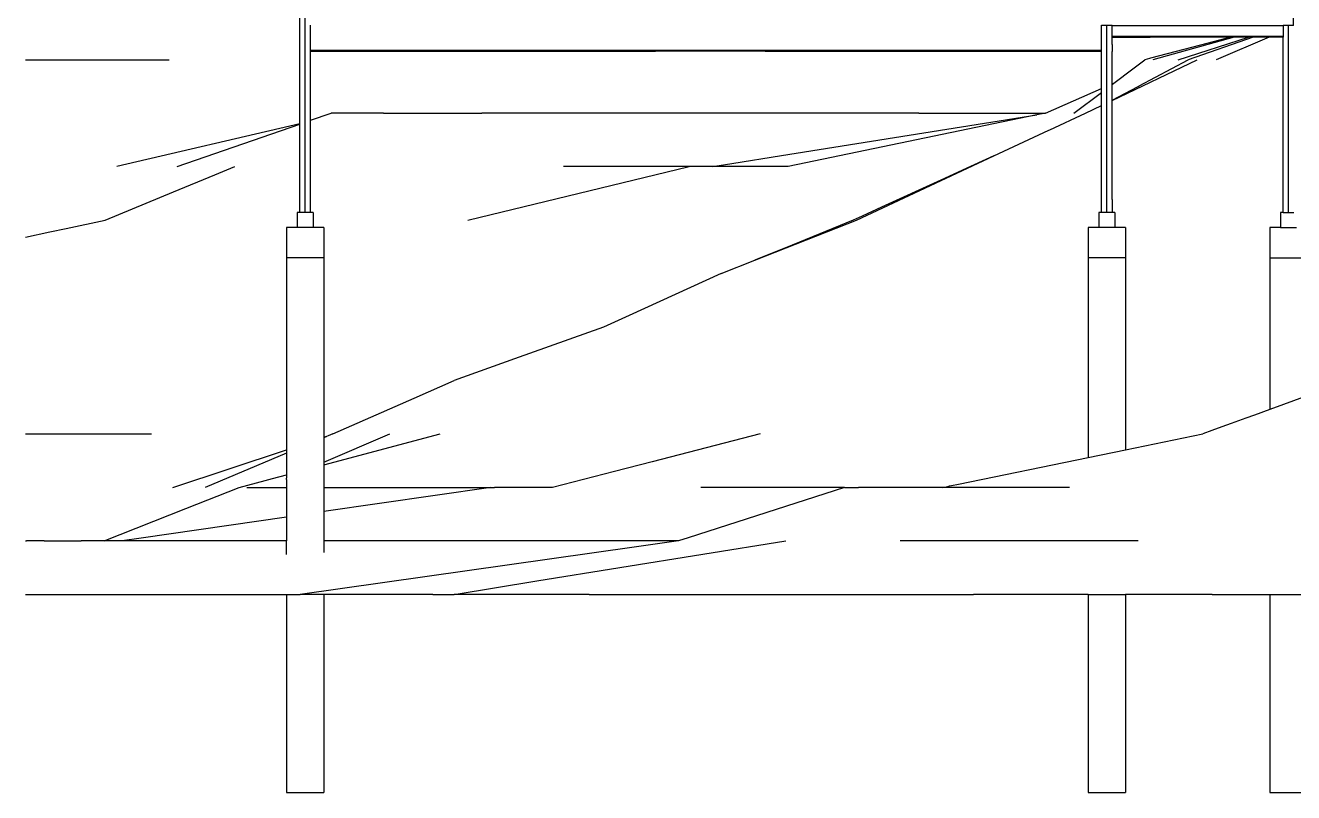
# Model space of a CAD drawing. Extents: x -47 to 47, y -13.1 to 12.1.
# Drawn here: x -46.96 to -23.22, y -13.13 to 1.22 of the extents above; entities that cross this region are included whole.
import ezdxf

# ---------------------------------------------------------------- set-up
doc = ezdxf.new("R2010")
doc.units = 0
doc.layers.get('0').update_dxf_attribs({"linetype": 'CONTINUOUS'})
doc.layers.add('SECTIONCUTEDGES', color=7, linetype='CONTINUOUS')

msp = doc.modelspace()

# ---------------------------------------------------------------- linework, layer by layer
for p, q in [((-41.719, -2.274), (-41.719, 11.288)), ((-41.819, 1.118), (-41.819, 1.583)), ((-41.619, 0.761), (-41.619, 1.229)), ((-26.819, 1.221), (-26.819, 1.229)), ((-26.719, 1.221), (-26.819, 1.221)), ((-26.819, 0.761), (-26.819, 1.221)), ((-26.719, -2.274), (-26.719, 1.221)), ((-26.619, 1.221), (-26.719, 1.221)), ((-26.619, 1.221), (-23.419, 1.221)), ((-26.619, 1.015), (-26.619, 1.221)), ((-23.419, 1.221), (-23.419, 1.015)), ((-23.319, 1.221), (-23.419, 1.221)), ((-23.319, -2.274), (-23.319, 1.221)), ((-23.225, 1.221), (-23.319, 1.221)), ((-23.225, 1.221), (-23.225, 1.371)), ((-41.819, 0.583), (-41.819, 1.118)), ((-23.419, 1.015), (-26.619, 1.015)), ((-26.619, 1.005), (-26.619, 1.015)), ((-26.619, 0.968), (-26.619, 1.005)), ((-26.619, 1.005), (-25.904, 1.005)), ((-26.619, 0.87), (-26.619, 0.968)), ((-24.388, 1.005), (-25.904, 1.005)), ((-24.335, 1.005), (-25.854, 0.583)), ((-25.384, 0.583), (-24.068, 1.005)), ((-23.979, 1.005), (-25.194, 0.583)), ((-24.396, 1.003), (-24.963, 0.855)), ((-23.678, 1.005), (-24.674, 0.583)), ((-24.388, 1.005), (-24.396, 1.003)), ((-24.335, 1.005), (-24.388, 1.005)), ((-24.068, 1.005), (-24.335, 1.005)), ((-23.979, 1.005), (-24.068, 1.005)), ((-23.881, 1.005), (-23.979, 1.005)), ((-23.876, 1.005), (-23.881, 1.005)), ((-23.678, 1.005), (-23.876, 1.005)), ((-23.493, 1.005), (-23.678, 1.005)), ((-23.419, 1.005), (-23.493, 1.005)), ((-23.419, 1.015), (-23.419, 1.005)), ((-23.419, 0.993), (-23.419, 1.005)), ((-23.419, 0.649), (-23.419, 0.993)), ((-41.619, 0.745), (-41.619, 0.761)), ((-41.619, 0.761), (-26.819, 0.761)), ((-41.619, 0.745), (-41.259, 0.745)), ((-41.619, 0.627), (-41.619, 0.745)), ((-41.259, 0.745), (-39.189, 0.745)), ((-39.189, 0.745), (-36.598, 0.745)), ((-36.598, 0.745), (-36.194, 0.745)), ((-36.194, 0.745), (-35.163, 0.745)), ((-33.11, 0.745), (-35.163, 0.745)), ((-33.11, 0.745), (-32.717, 0.745)), ((-32.717, 0.745), (-32.514, 0.745)), ((-32.514, 0.745), (-31.257, 0.745)), ((-31.257, 0.745), (-30.956, 0.745)), ((-30.956, 0.745), (-28.718, 0.745)), ((-28.718, 0.745), (-26.819, 0.745)), ((-26.819, 0.745), (-26.819, 0.761)), ((-26.819, 0.723), (-26.819, 0.745)), ((-26.819, 0.583), (-26.819, 0.723)), ((-26.619, 0.87), (-26.619, 0.738)), ((-26.619, 0.583), (-26.619, 0.738)), ((-24.963, 0.855), (-25.9, 0.61)), ((-46.956, 0.583), (-46.804, 0.583)), ((-46.804, 0.583), (-44.264, 0.583)), ((-41.819, 0.578), (-41.819, 0.583)), ((-41.819, 0.578), (-41.819, 0.578)), ((-41.819, 0.422), (-41.819, 0.578)), ((-41.619, 0.583), (-41.619, 0.627)), ((-41.619, 0.435), (-41.619, 0.583)), ((-26.819, 0.541), (-26.819, 0.583)), ((-26.819, 0.377), (-26.819, 0.541)), ((-26.619, -0.18), (-25.024, 0.583)), ((-26.619, 0.555), (-26.619, 0.583)), ((-26.619, 0.389), (-26.619, 0.555)), ((-26.233, 0.411), (-26.004, 0.583)), ((-26.11, 0.096), (-25.194, 0.583)), ((-25.921, 0.605), (-26.004, 0.583)), ((-25.9, 0.61), (-25.921, 0.605)), ((-23.419, 0.625), (-23.419, 0.649)), ((-23.419, 0.583), (-23.419, 0.625)), ((-23.419, 0.266), (-23.419, 0.583)), ((-41.819, 0.383), (-41.819, 0.422)), ((-41.819, 0.312), (-41.819, 0.383)), ((-41.819, 0.277), (-41.819, 0.312)), ((-41.819, 0.161), (-41.819, 0.277)), ((-41.619, 0.398), (-41.619, 0.435)), ((-41.619, 0.326), (-41.619, 0.398)), ((-41.619, 0.293), (-41.619, 0.326)), ((-41.619, 0.175), (-41.619, 0.293)), ((-26.819, 0.044), (-26.819, 0.377)), ((-26.619, 0.132), (-26.619, 0.389)), ((-26.585, 0.147), (-26.233, 0.411)), ((-23.419, 0.12), (-23.419, 0.266)), ((-41.819, 0.095), (-41.819, 0.161)), ((-41.819, 0.042), (-41.819, 0.095)), ((-41.819, -0.024), (-41.819, 0.042)), ((-41.619, 0.111), (-41.619, 0.175)), ((-41.619, 0.056), (-41.619, 0.111)), ((-41.619, -0.008), (-41.619, 0.056)), ((-27.864, -0.417), (-26.819, 0.044)), ((-26.819, -0.029), (-26.819, 0.044)), ((-26.619, 0.132), (-26.585, 0.147)), ((-26.619, 0.121), (-26.585, 0.147)), ((-26.619, 0.121), (-26.619, 0.132)), ((-26.619, 0.066), (-26.619, 0.121)), ((-26.619, -0.175), (-26.134, 0.083)), ((-26.619, 0.063), (-26.619, 0.066)), ((-26.619, -0.159), (-26.619, 0.063)), ((-26.134, 0.083), (-26.11, 0.096)), ((-23.419, -0.113), (-23.419, 0.12)), ((-41.819, -0.092), (-41.819, -0.024)), ((-41.819, -0.152), (-41.819, -0.092)), ((-41.819, -0.274), (-41.819, -0.152)), ((-41.619, -0.079), (-41.619, -0.008)), ((-41.619, -0.138), (-41.619, -0.079)), ((-41.619, -0.257), (-41.619, -0.138)), ((-27.334, -0.417), (-26.819, -0.029)), ((-26.819, -0.069), (-26.819, -0.029)), ((-26.819, -0.073), (-26.819, -0.069)), ((-26.819, -0.276), (-26.819, -0.073)), ((-26.619, -0.175), (-26.619, -0.159)), ((-26.619, -0.18), (-26.619, -0.175)), ((-26.619, -0.27), (-26.619, -0.18)), ((-23.419, -0.417), (-23.419, -0.113)), ((-41.819, -0.417), (-41.819, -0.274)), ((-41.819, -0.433), (-41.819, -0.417)), ((-41.819, -0.619), (-41.819, -0.433)), ((-41.619, -0.403), (-41.619, -0.257)), ((-41.619, -0.406), (-41.619, -0.403)), ((-41.619, -0.417), (-41.619, -0.406)), ((-41.619, -0.551), (-41.234, -0.417)), ((-41.619, -0.551), (-41.619, -0.417)), ((-40.684, -0.417), (-41.234, -0.417)), ((-40.254, -0.417), (-40.684, -0.417)), ((-40.254, -0.417), (-38.414, -0.417)), ((-34.794, -0.417), (-38.414, -0.417)), ((-30.234, -0.417), (-34.794, -0.417)), ((-32.805, -1.211), (-28.028, -0.451)), ((-28.028, -0.451), (-32.684, -1.417)), ((-30.234, -0.417), (-27.864, -0.417)), ((-27.864, -0.417), (-28.028, -0.451)), ((-27.782, -0.728), (-27.114, -0.417)), ((-27.114, -0.417), (-26.819, -0.276)), ((-26.819, -0.377), (-26.819, -0.276)), ((-26.819, -0.383), (-26.819, -0.377)), ((-26.819, -0.417), (-26.819, -0.383)), ((-26.819, -0.456), (-26.819, -0.417)), ((-26.819, -0.466), (-26.819, -0.456)), ((-26.819, -0.575), (-26.819, -0.466)), ((-26.619, -0.293), (-26.619, -0.27)), ((-26.619, -0.361), (-26.619, -0.293)), ((-26.619, -0.368), (-26.619, -0.361)), ((-26.619, -0.417), (-26.619, -0.368)), ((-26.619, -0.471), (-26.619, -0.417)), ((-26.619, -0.492), (-26.619, -0.471)), ((-23.419, -0.566), (-23.419, -0.417)), ((-41.819, -0.619), (-45.244, -1.417)), ((-44.114, -1.417), (-41.819, -0.62)), ((-41.819, -0.62), (-41.819, -0.619)), ((-41.819, -0.678), (-41.819, -0.62)), ((-41.819, -0.726), (-41.819, -0.678)), ((-41.619, -0.589), (-41.619, -0.551)), ((-41.619, -0.62), (-41.619, -0.589)), ((-41.619, -0.892), (-41.619, -0.62)), ((-26.819, -0.636), (-26.819, -0.575)), ((-26.819, -0.786), (-26.819, -0.636)), ((-26.619, -0.67), (-26.619, -0.492)), ((-26.619, -0.865), (-26.619, -0.67)), ((-23.419, -0.677), (-23.419, -0.566)), ((-23.419, -1.135), (-23.419, -0.677)), ((-41.819, -0.962), (-41.819, -0.726)), ((-41.619, -0.908), (-41.619, -0.892)), ((-41.619, -1.111), (-41.619, -0.908)), ((-28.83, -1.217), (-27.803, -0.738)), ((-27.803, -0.738), (-27.782, -0.728)), ((-26.819, -1.071), (-26.819, -0.786)), ((-26.619, -1.121), (-26.619, -0.865)), ((-41.819, -0.98), (-41.819, -0.962)), ((-41.819, -1.154), (-41.819, -0.98)), ((-41.819, -1.417), (-41.819, -1.154)), ((-41.619, -1.417), (-41.619, -1.111)), ((-26.819, -1.232), (-26.819, -1.071)), ((-26.619, -1.417), (-26.619, -1.121)), ((-23.419, -1.417), (-23.419, -1.135)), ((-43.411, -1.572), (-43.034, -1.417)), ((-41.819, -1.567), (-41.819, -1.417)), ((-41.619, -1.521), (-41.619, -1.417)), ((-38.674, -2.417), (-34.534, -1.417)), ((-34.534, -1.417), (-36.884, -1.417)), ((-34.354, -1.417), (-34.534, -1.417)), ((-34.104, -1.417), (-34.354, -1.417)), ((-34.104, -1.417), (-33.972, -1.396)), ((-32.684, -1.417), (-34.104, -1.417)), ((-33.972, -1.396), (-33.737, -1.359)), ((-33.737, -1.359), (-32.805, -1.211)), ((-31.404, -2.417), (-28.83, -1.217)), ((-29.269, -1.417), (-29.825, -1.67)), ((-28.83, -1.217), (-29.269, -1.417)), ((-26.819, -1.417), (-26.819, -1.232)), ((-26.819, -1.766), (-26.819, -1.417)), ((-26.619, -1.656), (-26.619, -1.417)), ((-23.419, -1.564), (-23.419, -1.417)), ((-44.184, -1.89), (-43.411, -1.572)), ((-41.819, -1.717), (-41.819, -1.567)), ((-41.619, -1.624), (-41.619, -1.521)), ((-41.619, -2.274), (-41.619, -1.624)), ((-26.619, -1.739), (-26.619, -1.656)), ((-23.419, -1.606), (-23.419, -1.564)), ((-23.419, -2.243), (-23.419, -1.606)), ((-45.464, -2.417), (-44.184, -1.89)), ((-41.819, -2.274), (-41.819, -1.717)), ((-29.825, -1.67), (-30.937, -2.177)), ((-26.819, -1.887), (-26.819, -1.766)), ((-26.819, -2.116), (-26.819, -1.887)), ((-26.619, -2.032), (-26.619, -1.739)), ((-26.819, -2.274), (-26.819, -2.116)), ((-26.619, -2.032), (-26.619, -2.274)), ((-41.819, -2.274), (-41.869, -2.274)), ((-41.869, -2.274), (-41.869, -2.417)), ((-41.719, -2.274), (-41.819, -2.274)), ((-41.619, -2.274), (-41.719, -2.274)), ((-41.569, -2.274), (-41.619, -2.274)), ((-41.569, -2.274), (-41.569, -2.417)), ((-31.298, -2.341), (-31.464, -2.417)), ((-30.937, -2.177), (-31.298, -2.341)), ((-26.819, -2.274), (-26.869, -2.274)), ((-26.869, -2.274), (-26.869, -2.417)), ((-26.719, -2.274), (-26.819, -2.274)), ((-26.619, -2.274), (-26.719, -2.274)), ((-26.569, -2.274), (-26.619, -2.274)), ((-26.569, -2.274), (-26.569, -2.285)), ((-26.569, -2.285), (-26.569, -2.331)), ((-26.569, -2.331), (-26.569, -2.417)), ((-23.436, -2.274), (-23.469, -2.274)), ((-23.469, -2.274), (-23.469, -2.334)), ((-23.469, -2.334), (-23.469, -2.399)), ((-23.419, -2.274), (-23.436, -2.274)), ((-23.419, -2.274), (-23.419, -2.243)), ((-23.419, -2.274), (-23.319, -2.274)), ((-23.319, -2.274), (-23.219, -2.274)), ((-46.498, -2.637), (-46.19, -2.572)), ((-46.19, -2.572), (-45.464, -2.417)), ((-41.869, -2.555), (-42.069, -2.555)), ((-42.069, -2.555), (-42.069, -3.125)), ((-41.869, -2.417), (-41.869, -2.555)), ((-41.569, -2.555), (-41.869, -2.555)), ((-41.569, -2.417), (-41.569, -2.555)), ((-41.369, -2.555), (-41.569, -2.555)), ((-41.369, -2.555), (-41.369, -2.651)), ((-33.302, -3.167), (-31.404, -2.417)), ((-31.464, -2.417), (-32.608, -2.884)), ((-27.069, -2.555), (-27.069, -2.561)), ((-27.058, -2.555), (-27.069, -2.555)), ((-27.069, -2.561), (-27.069, -2.652)), ((-26.951, -2.555), (-27.058, -2.555)), ((-26.869, -2.555), (-26.951, -2.555)), ((-26.869, -2.417), (-26.869, -2.46)), ((-26.869, -2.46), (-26.869, -2.487)), ((-26.869, -2.487), (-26.869, -2.555)), ((-26.569, -2.555), (-26.869, -2.555)), ((-26.569, -2.417), (-26.569, -2.555)), ((-26.369, -2.555), (-26.569, -2.555)), ((-26.369, -2.555), (-26.369, -2.579)), ((-26.369, -2.579), (-26.369, -2.711)), ((-23.585, -2.555), (-23.669, -2.555)), ((-23.669, -2.555), (-23.669, -2.717)), ((-23.469, -2.555), (-23.585, -2.555)), ((-23.469, -2.399), (-23.469, -2.417)), ((-23.469, -2.417), (-23.469, -2.461)), ((-23.469, -2.461), (-23.469, -2.555)), ((-23.469, -2.555), (-23.169, -2.555)), ((-46.956, -2.735), (-46.498, -2.637)), ((-41.369, -2.651), (-41.369, -3.125)), ((-27.069, -2.652), (-27.069, -2.94)), ((-26.369, -2.711), (-26.369, -2.985)), ((-23.669, -2.717), (-23.669, -3.125)), ((-32.608, -2.884), (-33.302, -3.167)), ((-27.069, -2.94), (-27.069, -3.125)), ((-26.369, -2.985), (-26.369, -3.125)), ((-41.369, -3.125), (-42.069, -3.125)), ((-42.069, -3.125), (-42.069, -3.351)), ((-41.369, -3.125), (-41.369, -3.417)), ((-33.934, -3.417), (-33.302, -3.167)), ((-26.369, -3.125), (-27.069, -3.125)), ((-27.069, -3.125), (-27.069, -3.365)), ((-26.369, -3.125), (-26.369, -3.417)), ((-23.669, -3.125), (-22.969, -3.125)), ((-23.669, -3.125), (-23.669, -3.996)), ((-42.069, -3.351), (-42.069, -3.417)), ((-42.069, -3.417), (-42.069, -4.013)), ((-41.369, -3.417), (-41.369, -3.785)), ((-33.934, -3.417), (-35.654, -4.199)), ((-27.069, -3.365), (-27.069, -3.385)), ((-27.069, -3.385), (-27.069, -3.417)), ((-27.069, -3.417), (-27.069, -3.513)), ((-27.069, -3.513), (-27.069, -4.57)), ((-26.369, -3.417), (-26.369, -4.262)), ((-41.369, -3.785), (-41.369, -5.176)), ((-42.069, -4.013), (-42.069, -5.113)), ((-23.669, -3.996), (-23.669, -5.408)), ((-35.654, -4.199), (-36.134, -4.417)), ((-26.369, -4.262), (-26.369, -4.417)), ((-36.134, -4.417), (-37.8, -5.012)), ((-26.369, -4.417), (-26.369, -5.038)), ((-27.069, -4.57), (-27.069, -4.975)), ((-27.069, -4.975), (-27.069, -5.276)), ((-42.069, -5.113), (-42.069, -5.417)), ((-41.369, -5.176), (-41.369, -5.35)), ((-37.8, -5.012), (-38.934, -5.417)), ((-26.369, -5.038), (-26.369, -5.799)), ((-42.069, -5.417), (-42.069, -5.594)), ((-41.369, -5.35), (-41.369, -5.417)), ((-41.369, -5.417), (-41.369, -6.139)), ((-39.681, -5.746), (-38.934, -5.417)), ((-27.069, -5.276), (-27.069, -5.56)), ((-23.669, -5.408), (-23.669, -5.413)), ((-23.669, -5.413), (-23.669, -5.772)), ((-42.069, -5.594), (-42.069, -5.641)), ((-42.069, -5.641), (-42.069, -6.242)), ((-27.069, -5.56), (-27.069, -6.417)), ((-41.204, -6.417), (-39.681, -5.746)), ((-26.369, -5.799), (-26.369, -6.417)), ((-22.969, -5.703), (-23.669, -5.959)), ((-23.669, -5.772), (-23.669, -5.959)), ((-41.369, -6.139), (-41.369, -6.198)), ((-24.119, -6.123), (-24.391, -6.223)), ((-23.956, -6.064), (-24.119, -6.123)), ((-23.669, -5.959), (-23.956, -6.064)), ((-42.069, -6.242), (-42.069, -6.378)), ((-42.069, -6.378), (-42.069, -6.386)), ((-42.069, -6.386), (-42.069, -6.417)), ((-41.369, -6.198), (-41.369, -6.417)), ((-24.75, -6.354), (-24.924, -6.417)), ((-24.563, -6.285), (-24.75, -6.354)), ((-24.391, -6.223), (-24.563, -6.285)), ((-46.956, -6.417), (-45.924, -6.417)), ((-45.924, -6.417), (-44.594, -6.417)), ((-42.069, -6.417), (-42.069, -6.645)), ((-42.069, -6.645), (-42.069, -6.652)), ((-41.369, -6.945), (-40.134, -6.417)), ((-41.369, -6.995), (-39.194, -6.417)), ((-41.369, -6.417), (-41.369, -6.472)), ((-41.369, -6.481), (-41.318, -6.465)), ((-41.318, -6.465), (-41.369, -6.486)), ((-41.369, -6.472), (-41.369, -6.481)), ((-41.369, -6.481), (-41.369, -6.486)), ((-41.369, -6.486), (-41.369, -6.505)), ((-41.369, -6.505), (-41.369, -6.556)), ((-41.369, -6.556), (-41.369, -6.591)), ((-41.369, -6.591), (-41.369, -6.786)), ((-41.29, -6.453), (-41.318, -6.465)), ((-41.204, -6.417), (-41.29, -6.453)), ((-33.204, -6.417), (-35.228, -6.937)), ((-27.069, -6.417), (-27.069, -6.857)), ((-26.369, -6.417), (-26.369, -6.714)), ((-26.369, -6.714), (-24.924, -6.417)), ((-44.194, -7.417), (-42.069, -6.713)), ((-42.069, -6.779), (-43.594, -7.417)), ((-42.069, -6.652), (-42.069, -6.713)), ((-42.069, -6.713), (-42.069, -6.779)), ((-42.069, -6.779), (-42.069, -6.879)), ((-42.069, -6.879), (-42.069, -6.909)), ((-41.369, -6.786), (-41.369, -6.835)), ((-41.369, -6.835), (-41.369, -6.945)), ((-29.495, -7.356), (-27.069, -6.857)), ((-27.069, -6.857), (-26.369, -6.714)), ((-42.069, -6.909), (-42.069, -7.034)), ((-42.069, -7.034), (-42.069, -7.124)), ((-41.369, -6.945), (-41.369, -6.995)), ((-41.369, -6.995), (-41.369, -7.104)), ((-41.369, -7.104), (-41.369, -7.123)), ((-35.929, -7.118), (-37.094, -7.417)), ((-35.228, -6.937), (-35.929, -7.118)), ((-42.954, -7.417), (-42.471, -7.289)), ((-42.471, -7.289), (-42.331, -7.251)), ((-42.331, -7.251), (-42.069, -7.182)), ((-42.069, -7.124), (-42.069, -7.182)), ((-42.069, -7.182), (-42.069, -7.242)), ((-42.069, -7.266), (-42.069, -7.242)), ((-42.069, -7.266), (-42.069, -7.417)), ((-41.369, -7.123), (-41.369, -7.417)), ((-29.626, -7.383), (-29.495, -7.356)), ((-43.952, -7.812), (-42.954, -7.417)), ((-42.814, -7.417), (-42.069, -7.417)), ((-42.069, -7.417), (-42.069, -7.602)), ((-41.369, -7.417), (-41.354, -7.417)), ((-38.244, -7.417), (-41.369, -7.87)), ((-41.369, -7.417), (-41.369, -7.421)), ((-41.369, -7.421), (-41.369, -7.421)), ((-41.369, -7.421), (-41.369, -7.87)), ((-41.354, -7.417), (-38.244, -7.417)), ((-38.244, -7.417), (-38.174, -7.417)), ((-37.094, -7.417), (-38.174, -7.417)), ((-31.624, -7.417), (-34.55, -8.358)), ((-31.624, -7.417), (-34.314, -7.417)), ((-31.624, -7.417), (-31.364, -7.417)), ((-29.794, -7.417), (-31.364, -7.417)), ((-29.794, -7.417), (-29.695, -7.397)), ((-27.414, -7.417), (-29.794, -7.417)), ((-29.695, -7.397), (-29.662, -7.39)), ((-29.662, -7.39), (-29.626, -7.383)), ((-45.484, -8.417), (-43.952, -7.812)), ((-42.069, -7.602), (-42.069, -7.614)), ((-42.069, -7.614), (-42.069, -7.971)), ((-42.069, -7.971), (-44.787, -8.365)), ((-42.069, -7.971), (-42.069, -8.417)), ((-41.369, -7.87), (-41.369, -8.417)), ((-46.956, -8.417), (-46.934, -8.417)), ((-46.934, -8.417), (-46.956, -8.421)), ((-46.654, -8.417), (-46.934, -8.417)), ((-46.604, -8.417), (-46.654, -8.417)), ((-46.604, -8.417), (-45.914, -8.417)), ((-45.484, -8.417), (-45.914, -8.417)), ((-45.224, -8.417), (-45.484, -8.417)), ((-45.144, -8.417), (-45.224, -8.417)), ((-44.787, -8.365), (-45.144, -8.417)), ((-44.144, -8.417), (-45.144, -8.417)), ((-43.544, -8.417), (-44.144, -8.417)), ((-42.069, -8.417), (-43.544, -8.417)), ((-42.069, -8.674), (-42.069, -8.417)), ((-35.562, -8.534), (-41.814, -9.417)), ((-39.864, -8.417), (-41.369, -8.417)), ((-41.369, -8.417), (-41.369, -8.631)), ((-37.604, -8.417), (-39.864, -8.417)), ((-35.514, -8.417), (-37.604, -8.417)), ((-37.382, -9.167), (-32.724, -8.417)), ((-34.734, -8.417), (-35.562, -8.534)), ((-34.734, -8.417), (-35.514, -8.417)), ((-34.55, -8.358), (-34.734, -8.417)), ((-28.264, -8.417), (-30.584, -8.417)), ((-27.844, -8.417), (-28.264, -8.417)), ((-26.134, -8.417), (-27.844, -8.417)), ((-38.934, -9.417), (-37.382, -9.167)), ((-42.069, -9.417), (-42.069, -13.125)), ((-41.369, -9.417), (-41.369, -13.125)), ((-27.069, -9.417), (-27.069, -13.125)), ((-26.369, -9.417), (-26.369, -13.125)), ((-23.669, -9.417), (-23.669, -13.125)), ((-42.069, -13.125), (-41.369, -13.125)), ((-27.069, -13.125), (-26.369, -13.125)), ((-23.669, -13.125), (-22.969, -13.125))]:
    msp.add_line(p, q)
at = {"layer": 'SECTIONCUTEDGES'}
for p, q in [((-46.956, -9.417), (-45.344, -9.417)), ((-45.344, -9.417), (-43.854, -9.417)), ((-43.854, -9.417), (-42.069, -9.417)), ((-42.069, -9.417), (-41.814, -9.417)), ((-41.369, -9.417), (-41.814, -9.417)), ((-39.334, -9.417), (-41.369, -9.417)), ((-39.334, -9.417), (-38.934, -9.417)), ((-36.404, -9.417), (-38.934, -9.417)), ((-36.404, -9.417), (-34.234, -9.417)), ((-34.234, -9.417), (-31.404, -9.417)), ((-31.404, -9.417), (-29.214, -9.417)), ((-27.069, -9.417), (-29.214, -9.417)), ((-27.069, -9.417), (-26.954, -9.417)), ((-26.954, -9.417), (-26.369, -9.417)), ((-24.744, -9.417), (-26.369, -9.417)), ((-24.744, -9.417), (-23.669, -9.417)), ((-23.669, -9.417), (-22.969, -9.417))]:
    msp.add_line(p, q, dxfattribs=at)

doc.saveas('drawing.dxf')
